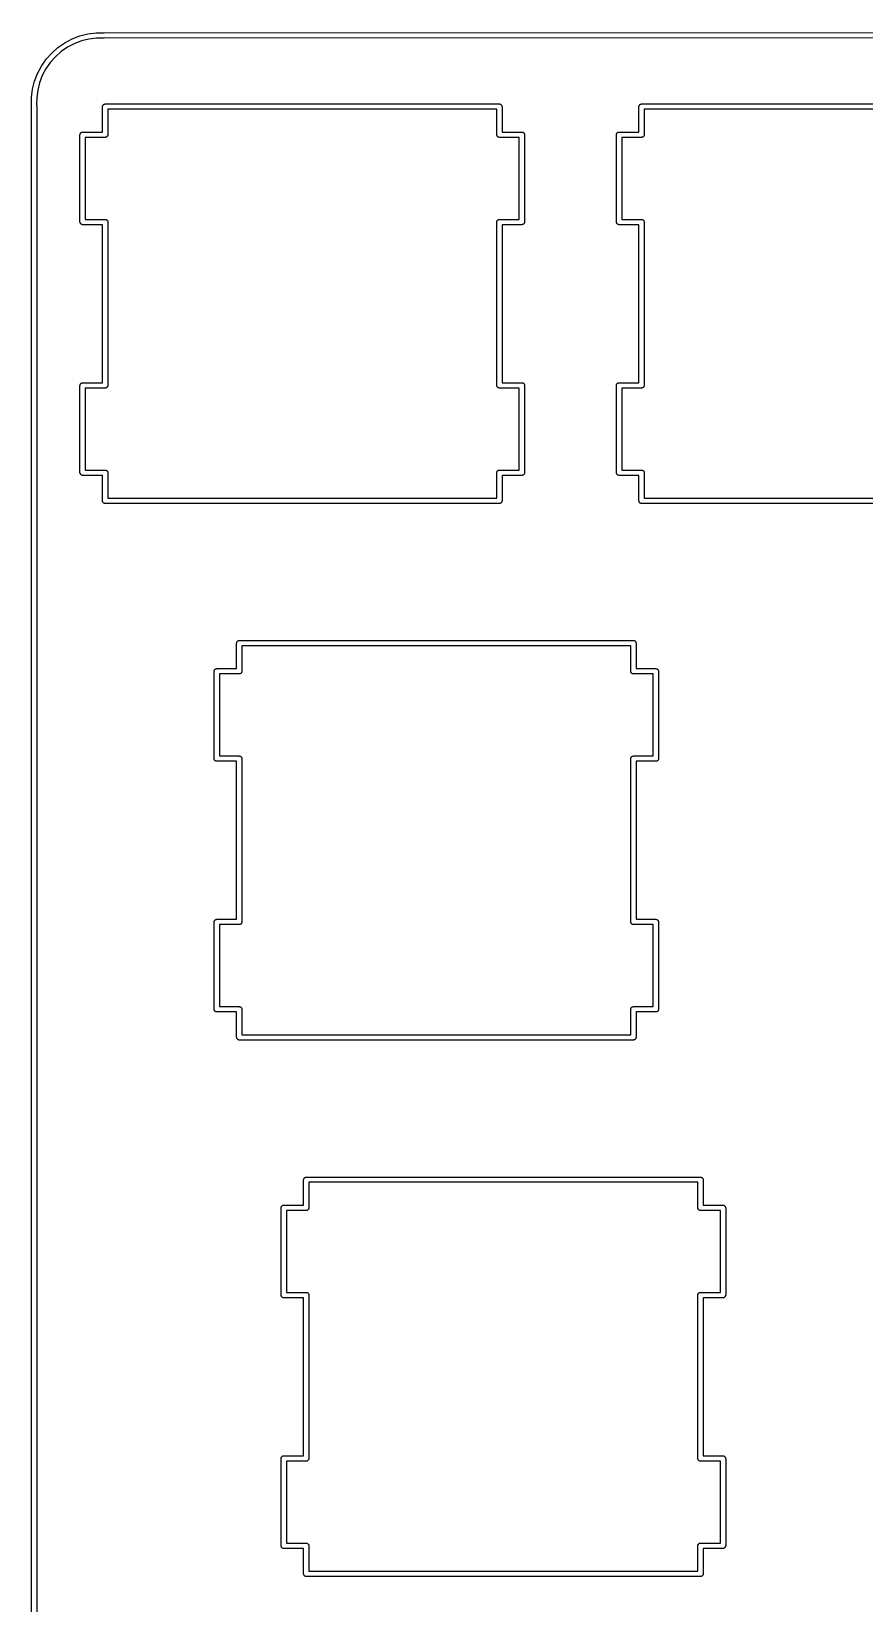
# Model space of a CAD drawing. Extents: x 0.2 to 12.2, y -4 to -0.2.
# Drawn here: x 0.193 to 1.358, y -2.389 to -0.191 of the extents above; entities that cross this region are included whole.
import ezdxf

# ---------------------------------------------------------------- set-up
doc = ezdxf.new("R2010")
doc.units = 0
doc.header["$MEASUREMENT"] = 0
doc.layers.add('BLACK', color=7, linetype='CONTINUOUS')

msp = doc.modelspace()

# ---------------------------------------------------------------- linework, layer by layer
at = {"layer": 'BLACK', "linetype": 'CONTINUOUS'}
for p, q in [((0.249997, -0.201783), (0.260827, -0.197615)), ((0.260827, -0.197615), (0.272076, -0.194767)), ((0.272076, -0.194767), (0.283585, -0.19328)), ((0.283585, -0.19328), (0.29498, -0.193176)), ((0.29498, -0.193176), (0.294999, -0.19317)), ((0.294999, -0.19317), (11.35, -0.19128)), ((0.221525, -0.221525), (0.230205, -0.213824)), ((0.234705, -0.21955), (0.226675, -0.226675)), ((0.230205, -0.213824), (0.239741, -0.207212)), ((0.243526, -0.213434), (0.234705, -0.21955)), ((0.239741, -0.207212), (0.249997, -0.201783)), ((0.253014, -0.208412), (0.243526, -0.213434)), ((0.263033, -0.204556), (0.253014, -0.208412)), ((0.273439, -0.201921), (0.263033, -0.204556)), ((0.284085, -0.200545), (0.273439, -0.201921)), ((0.294408, -0.200451), (0.284085, -0.200545)), ((0.294812, -0.200605), (0.294408, -0.200451)), ((0.294908, -0.20058), (0.294812, -0.200605)), ((0.295001, -0.20061), (0.294908, -0.20058)), ((11.35, -0.19872), (0.295001, -0.20061)), ((0.201783, -0.249997), (0.207212, -0.239741)), ((0.207212, -0.239741), (0.213824, -0.230205)), ((0.21955, -0.234705), (0.213434, -0.243526)), ((0.213824, -0.230205), (0.221525, -0.221525)), ((0.226675, -0.226675), (0.21955, -0.234705)), ((0.194767, -0.272076), (0.197615, -0.260827)), ((0.197615, -0.260827), (0.201783, -0.249997)), ((0.204556, -0.263033), (0.201921, -0.273439)), ((0.208412, -0.253014), (0.204556, -0.263033)), ((0.213434, -0.243526), (0.208412, -0.253014)), ((0.193176, -0.294981), (0.19328, -0.283585)), ((0.19328, -0.283585), (0.194767, -0.272076)), ((0.200545, -0.284085), (0.200451, -0.294408)), ((0.201921, -0.273439), (0.200545, -0.284085)), ((0.19317, -0.295), (0.193176, -0.294981)), ((0.19317, -3.86), (0.19317, -0.295)), ((0.200451, -0.294408), (0.200605, -0.294812)), ((0.200605, -0.294812), (0.20058, -0.294907)), ((0.20058, -0.294907), (0.20061, -0.295)), ((0.20061, -0.295), (0.20061, -3.86)), ((0.292579, -0.296299), (0.292761, -0.295739)), ((0.292579, -0.331949), (0.292579, -0.296299)), ((0.292761, -0.29515), (0.293108, -0.294673)), ((0.292761, -0.295739), (0.292761, -0.29515)), ((0.293108, -0.294673), (0.29329, -0.294113)), ((0.29329, -0.294113), (0.293766, -0.293766)), ((0.293766, -0.293766), (0.294113, -0.29329)), ((0.294113, -0.29329), (0.294673, -0.293108)), ((0.294673, -0.293108), (0.29515, -0.292761)), ((0.29515, -0.292761), (0.295739, -0.292761)), ((0.295739, -0.292761), (0.296299, -0.292579)), ((0.296299, -0.292579), (0.84748, -0.292579)), ((0.84376, -0.300019), (0.300019, -0.300019)), ((0.300019, -0.300019), (0.300019, -0.335669)), ((0.84376, -0.335669), (0.84376, -0.300019)), ((0.84748, -0.292579), (0.848041, -0.292761)), ((0.848041, -0.292761), (0.84863, -0.292761)), ((0.84863, -0.292761), (0.849106, -0.293108)), ((0.849106, -0.293108), (0.849667, -0.29329)), ((0.849667, -0.29329), (0.850013, -0.293766)), ((0.850013, -0.293766), (0.85049, -0.294113)), ((0.85049, -0.294113), (0.850672, -0.294673)), ((0.850672, -0.294673), (0.851018, -0.29515)), ((0.851018, -0.29515), (0.851018, -0.295739)), ((0.851018, -0.295739), (0.8512, -0.296299)), ((0.8512, -0.296299), (0.8512, -0.331949)), ((1.04258, -0.296299), (1.04276, -0.295739)), ((1.04258, -0.331949), (1.04258, -0.296299)), ((1.04276, -0.29515), (1.04311, -0.294673)), ((1.04276, -0.295739), (1.04276, -0.29515)), ((1.04311, -0.294673), (1.04329, -0.294113)), ((1.04329, -0.294113), (1.04377, -0.293766)), ((1.04377, -0.293766), (1.04411, -0.29329)), ((1.04411, -0.29329), (1.04467, -0.293108)), ((1.04467, -0.293108), (1.04515, -0.292761)), ((1.04515, -0.292761), (1.04574, -0.292761)), ((1.04574, -0.292761), (1.0463, -0.292579)), ((1.0463, -0.292579), (1.59748, -0.292579)), ((1.59376, -0.300019), (1.05002, -0.300019)), ((1.05002, -0.300019), (1.05002, -0.335669)), ((0.261083, -0.335669), (0.261265, -0.335109)), ((0.261083, -0.457717), (0.261083, -0.335669)), ((0.261265, -0.33452), (0.261612, -0.334043)), ((0.261265, -0.335109), (0.261265, -0.33452)), ((0.261612, -0.334043), (0.261794, -0.333483)), ((0.261794, -0.333483), (0.26227, -0.333136)), ((0.26227, -0.333136), (0.262617, -0.33266)), ((0.262617, -0.33266), (0.263177, -0.332478)), ((0.263177, -0.332478), (0.263654, -0.332131)), ((0.263654, -0.332131), (0.264243, -0.332131)), ((0.264243, -0.332131), (0.264803, -0.331949)), ((0.264803, -0.331949), (0.292579, -0.331949)), ((0.296299, -0.339389), (0.268523, -0.339389)), ((0.268523, -0.339389), (0.268523, -0.453997)), ((0.29686, -0.339207), (0.296299, -0.339389)), ((0.297449, -0.339207), (0.29686, -0.339207)), ((0.297925, -0.338861), (0.297449, -0.339207)), ((0.298486, -0.338679), (0.297925, -0.338861)), ((0.298832, -0.338202), (0.298486, -0.338679)), ((0.299309, -0.337856), (0.298832, -0.338202)), ((0.299491, -0.337295), (0.299309, -0.337856)), ((0.299837, -0.336819), (0.299491, -0.337295)), ((0.300019, -0.335669), (0.299837, -0.33623)), ((0.299837, -0.33623), (0.299837, -0.336819)), ((0.843942, -0.33623), (0.84376, -0.335669)), ((0.843942, -0.336819), (0.843942, -0.33623)), ((0.844289, -0.337295), (0.843942, -0.336819)), ((0.844471, -0.337856), (0.844289, -0.337295)), ((0.844947, -0.338202), (0.844471, -0.337856)), ((0.845294, -0.338679), (0.844947, -0.338202)), ((0.845854, -0.338861), (0.845294, -0.338679)), ((0.846331, -0.339207), (0.845854, -0.338861)), ((0.84692, -0.339207), (0.846331, -0.339207)), ((0.84748, -0.339389), (0.84692, -0.339207)), ((0.875256, -0.339389), (0.84748, -0.339389)), ((0.8512, -0.331949), (0.878976, -0.331949)), ((0.875256, -0.453997), (0.875256, -0.339389)), ((0.878976, -0.331949), (0.879537, -0.332131)), ((0.879537, -0.332131), (0.880126, -0.332131)), ((0.880126, -0.332131), (0.880603, -0.332478)), ((0.880603, -0.332478), (0.881163, -0.33266)), ((0.881163, -0.33266), (0.881509, -0.333136)), ((0.881509, -0.333136), (0.881986, -0.333483)), ((0.881986, -0.333483), (0.882168, -0.334043)), ((0.882168, -0.334043), (0.882514, -0.33452)), ((0.882514, -0.33452), (0.882514, -0.335109)), ((0.882514, -0.335109), (0.882696, -0.335669)), ((0.882696, -0.335669), (0.882696, -0.457717)), ((1.01108, -0.335669), (1.01127, -0.335109)), ((1.01108, -0.457717), (1.01108, -0.335669)), ((1.01127, -0.33452), (1.01161, -0.334043)), ((1.01127, -0.335109), (1.01127, -0.33452)), ((1.01161, -0.334043), (1.01179, -0.333483)), ((1.01179, -0.333483), (1.01227, -0.333136)), ((1.01227, -0.333136), (1.01262, -0.33266)), ((1.01262, -0.33266), (1.01318, -0.332478)), ((1.01318, -0.332478), (1.01365, -0.332131)), ((1.01365, -0.332131), (1.01424, -0.332131)), ((1.01424, -0.332131), (1.0148, -0.331949)), ((1.0148, -0.331949), (1.04258, -0.331949)), ((1.0463, -0.339389), (1.01852, -0.339389)), ((1.01852, -0.339389), (1.01852, -0.453997)), ((1.04686, -0.339207), (1.0463, -0.339389)), ((1.04745, -0.339207), (1.04686, -0.339207)), ((1.04793, -0.338861), (1.04745, -0.339207)), ((1.04849, -0.338679), (1.04793, -0.338861)), ((1.04883, -0.338202), (1.04849, -0.338679)), ((1.04931, -0.337856), (1.04883, -0.338202)), ((1.04949, -0.337295), (1.04931, -0.337856)), ((1.04984, -0.336819), (1.04949, -0.337295)), ((1.05002, -0.335669), (1.04984, -0.33623)), ((1.04984, -0.33623), (1.04984, -0.336819)), ((0.261265, -0.458277), (0.261083, -0.457717)), ((0.261265, -0.458866), (0.261265, -0.458277)), ((0.261612, -0.459343), (0.261265, -0.458866)), ((0.261794, -0.459903), (0.261612, -0.459343)), ((0.26227, -0.460249), (0.261794, -0.459903)), ((0.262617, -0.460726), (0.26227, -0.460249)), ((0.263177, -0.460908), (0.262617, -0.460726)), ((0.263654, -0.461254), (0.263177, -0.460908)), ((0.264243, -0.461254), (0.263654, -0.461254)), ((0.264803, -0.461437), (0.264243, -0.461254)), ((0.292579, -0.461437), (0.264803, -0.461437)), ((0.268523, -0.453997), (0.296299, -0.453997)), ((0.292579, -0.682343), (0.292579, -0.461437)), ((0.296299, -0.453997), (0.29686, -0.454179)), ((0.29686, -0.454179), (0.297449, -0.454179)), ((0.297449, -0.454179), (0.297925, -0.454525)), ((0.297925, -0.454525), (0.298486, -0.454707)), ((0.298486, -0.454707), (0.298832, -0.455184)), ((0.298832, -0.455184), (0.299309, -0.45553)), ((0.299309, -0.45553), (0.299491, -0.45609)), ((0.299491, -0.45609), (0.299837, -0.456567)), ((0.299837, -0.456567), (0.299837, -0.457156)), ((0.299837, -0.457156), (0.300019, -0.457717)), ((0.300019, -0.457717), (0.300019, -0.686063)), ((0.84376, -0.457717), (0.843942, -0.457156)), ((0.84376, -0.686063), (0.84376, -0.457717)), ((0.843942, -0.456567), (0.844289, -0.45609)), ((0.843942, -0.457156), (0.843942, -0.456567)), ((0.844289, -0.45609), (0.844471, -0.45553)), ((0.844471, -0.45553), (0.844947, -0.455184)), ((0.844947, -0.455184), (0.845294, -0.454707)), ((0.845294, -0.454707), (0.845854, -0.454525)), ((0.845854, -0.454525), (0.846331, -0.454179)), ((0.846331, -0.454179), (0.84692, -0.454179)), ((0.84692, -0.454179), (0.84748, -0.453997)), ((0.84748, -0.453997), (0.875256, -0.453997)), ((0.878976, -0.461437), (0.8512, -0.461437)), ((0.8512, -0.461437), (0.8512, -0.682343)), ((0.879537, -0.461254), (0.878976, -0.461437)), ((0.880126, -0.461254), (0.879537, -0.461254)), ((0.880603, -0.460908), (0.880126, -0.461254)), ((0.881163, -0.460726), (0.880603, -0.460908)), ((0.881509, -0.460249), (0.881163, -0.460726)), ((0.881986, -0.459903), (0.881509, -0.460249)), ((0.882168, -0.459343), (0.881986, -0.459903)), ((0.882514, -0.458866), (0.882168, -0.459343)), ((0.882696, -0.457717), (0.882514, -0.458277)), ((0.882514, -0.458277), (0.882514, -0.458866)), ((1.01127, -0.458277), (1.01108, -0.457717)), ((1.01127, -0.458866), (1.01127, -0.458277)), ((1.01161, -0.459343), (1.01127, -0.458866)), ((1.01179, -0.459903), (1.01161, -0.459343)), ((1.01227, -0.460249), (1.01179, -0.459903)), ((1.01262, -0.460726), (1.01227, -0.460249)), ((1.01318, -0.460908), (1.01262, -0.460726)), ((1.01365, -0.461254), (1.01318, -0.460908)), ((1.01424, -0.461254), (1.01365, -0.461254)), ((1.0148, -0.461437), (1.01424, -0.461254)), ((1.04258, -0.461437), (1.0148, -0.461437)), ((1.01852, -0.453997), (1.0463, -0.453997)), ((1.04258, -0.682343), (1.04258, -0.461437)), ((1.0463, -0.453997), (1.04686, -0.454179)), ((1.04686, -0.454179), (1.04745, -0.454179)), ((1.04745, -0.454179), (1.04793, -0.454525)), ((1.04793, -0.454525), (1.04849, -0.454707)), ((1.04849, -0.454707), (1.04883, -0.455184)), ((1.04883, -0.455184), (1.04931, -0.45553)), ((1.04931, -0.45553), (1.04949, -0.45609)), ((1.04949, -0.45609), (1.04984, -0.456567)), ((1.04984, -0.456567), (1.04984, -0.457156)), ((1.04984, -0.457156), (1.05002, -0.457717)), ((1.05002, -0.457717), (1.05002, -0.686063)), ((0.261083, -0.686063), (0.261265, -0.685503)), ((0.261083, -0.80811), (0.261083, -0.686063)), ((0.261265, -0.684914), (0.261612, -0.684437)), ((0.261265, -0.685503), (0.261265, -0.684914)), ((0.261612, -0.684437), (0.261794, -0.683876)), ((0.261794, -0.683876), (0.26227, -0.68353)), ((0.26227, -0.68353), (0.262617, -0.683054)), ((0.262617, -0.683054), (0.263177, -0.682871)), ((0.263177, -0.682871), (0.263654, -0.682525)), ((0.263654, -0.682525), (0.264243, -0.682525)), ((0.264243, -0.682525), (0.264803, -0.682343)), ((0.264803, -0.682343), (0.292579, -0.682343)), ((0.296299, -0.689783), (0.268523, -0.689783)), ((0.268523, -0.689783), (0.268523, -0.80439)), ((0.29686, -0.689601), (0.296299, -0.689783)), ((0.297449, -0.689601), (0.29686, -0.689601)), ((0.297925, -0.689255), (0.297449, -0.689601)), ((0.298486, -0.689073), (0.297925, -0.689255)), ((0.298832, -0.688596), (0.298486, -0.689073)), ((0.299309, -0.68825), (0.298832, -0.688596)), ((0.299491, -0.687689), (0.299309, -0.68825)), ((0.299837, -0.687213), (0.299491, -0.687689)), ((0.300019, -0.686063), (0.299837, -0.686623)), ((0.299837, -0.686623), (0.299837, -0.687213)), ((0.843942, -0.686623), (0.84376, -0.686063)), ((0.843942, -0.687213), (0.843942, -0.686623)), ((0.844289, -0.687689), (0.843942, -0.687213)), ((0.844471, -0.68825), (0.844289, -0.687689)), ((0.844947, -0.688596), (0.844471, -0.68825)), ((0.845294, -0.689073), (0.844947, -0.688596)), ((0.845854, -0.689255), (0.845294, -0.689073)), ((0.846331, -0.689601), (0.845854, -0.689255)), ((0.84692, -0.689601), (0.846331, -0.689601)), ((0.84748, -0.689783), (0.84692, -0.689601)), ((0.875256, -0.689783), (0.84748, -0.689783)), ((0.8512, -0.682343), (0.878976, -0.682343)), ((0.875256, -0.80439), (0.875256, -0.689783)), ((0.878976, -0.682343), (0.879537, -0.682525)), ((0.879537, -0.682525), (0.880126, -0.682525)), ((0.880126, -0.682525), (0.880603, -0.682871)), ((0.880603, -0.682871), (0.881163, -0.683054)), ((0.881163, -0.683054), (0.881509, -0.68353)), ((0.881509, -0.68353), (0.881986, -0.683876)), ((0.881986, -0.683876), (0.882168, -0.684437)), ((0.882168, -0.684437), (0.882514, -0.684914)), ((0.882514, -0.684914), (0.882514, -0.685503)), ((0.882514, -0.685503), (0.882696, -0.686063)), ((0.882696, -0.686063), (0.882696, -0.80811)), ((1.01108, -0.686063), (1.01127, -0.685503)), ((1.01108, -0.80811), (1.01108, -0.686063)), ((1.01127, -0.684914), (1.01161, -0.684437)), ((1.01127, -0.685503), (1.01127, -0.684914)), ((1.01161, -0.684437), (1.01179, -0.683876)), ((1.01179, -0.683876), (1.01227, -0.68353)), ((1.01227, -0.68353), (1.01262, -0.683054)), ((1.01262, -0.683054), (1.01318, -0.682871)), ((1.01318, -0.682871), (1.01365, -0.682525)), ((1.01365, -0.682525), (1.01424, -0.682525)), ((1.01424, -0.682525), (1.0148, -0.682343)), ((1.0148, -0.682343), (1.04258, -0.682343)), ((1.0463, -0.689783), (1.01852, -0.689783)), ((1.01852, -0.689783), (1.01852, -0.80439)), ((1.04686, -0.689601), (1.0463, -0.689783)), ((1.04745, -0.689601), (1.04686, -0.689601)), ((1.04793, -0.689255), (1.04745, -0.689601)), ((1.04849, -0.689073), (1.04793, -0.689255)), ((1.04883, -0.688596), (1.04849, -0.689073)), ((1.04931, -0.68825), (1.04883, -0.688596)), ((1.04949, -0.687689), (1.04931, -0.68825)), ((1.04984, -0.687213), (1.04949, -0.687689)), ((1.05002, -0.686063), (1.04984, -0.686623)), ((1.04984, -0.686623), (1.04984, -0.687213)), ((0.261265, -0.808671), (0.261083, -0.80811)), ((0.261265, -0.80926), (0.261265, -0.808671)), ((0.261612, -0.809736), (0.261265, -0.80926)), ((0.261794, -0.810297), (0.261612, -0.809736)), ((0.26227, -0.810643), (0.261794, -0.810297)), ((0.262617, -0.81112), (0.26227, -0.810643)), ((0.263177, -0.811302), (0.262617, -0.81112)), ((0.263654, -0.811648), (0.263177, -0.811302)), ((0.264243, -0.811648), (0.263654, -0.811648)), ((0.264803, -0.81183), (0.264243, -0.811648)), ((0.292579, -0.81183), (0.264803, -0.81183)), ((0.268523, -0.80439), (0.296299, -0.80439)), ((0.292579, -0.84748), (0.292579, -0.81183)), ((0.296299, -0.80439), (0.29686, -0.804572)), ((0.29686, -0.804572), (0.297449, -0.804572)), ((0.297449, -0.804572), (0.297925, -0.804919)), ((0.297925, -0.804919), (0.298486, -0.805101)), ((0.298486, -0.805101), (0.298832, -0.805577)), ((0.298832, -0.805577), (0.299309, -0.805924)), ((0.299309, -0.805924), (0.299491, -0.806484)), ((0.299491, -0.806484), (0.299837, -0.806961)), ((0.299837, -0.806961), (0.299837, -0.80755)), ((0.299837, -0.80755), (0.300019, -0.80811)), ((0.300019, -0.80811), (0.300019, -0.84376)), ((0.84376, -0.80811), (0.843942, -0.80755)), ((0.84376, -0.84376), (0.84376, -0.80811)), ((0.843942, -0.806961), (0.844289, -0.806484)), ((0.843942, -0.80755), (0.843942, -0.806961)), ((0.844289, -0.806484), (0.844471, -0.805924)), ((0.844471, -0.805924), (0.844947, -0.805577)), ((0.844947, -0.805577), (0.845294, -0.805101)), ((0.845294, -0.805101), (0.845854, -0.804919)), ((0.845854, -0.804919), (0.846331, -0.804572)), ((0.846331, -0.804572), (0.84692, -0.804572)), ((0.84692, -0.804572), (0.84748, -0.80439)), ((0.84748, -0.80439), (0.875256, -0.80439)), ((0.878976, -0.81183), (0.8512, -0.81183)), ((0.8512, -0.81183), (0.8512, -0.84748)), ((0.879537, -0.811648), (0.878976, -0.81183)), ((0.880126, -0.811648), (0.879537, -0.811648)), ((0.880603, -0.811302), (0.880126, -0.811648)), ((0.881163, -0.81112), (0.880603, -0.811302)), ((0.881509, -0.810643), (0.881163, -0.81112)), ((0.881986, -0.810297), (0.881509, -0.810643)), ((0.882168, -0.809736), (0.881986, -0.810297)), ((0.882514, -0.80926), (0.882168, -0.809736)), ((0.882696, -0.80811), (0.882514, -0.808671)), ((0.882514, -0.808671), (0.882514, -0.80926)), ((1.01127, -0.808671), (1.01108, -0.80811)), ((1.01127, -0.80926), (1.01127, -0.808671)), ((1.01161, -0.809736), (1.01127, -0.80926)), ((1.01179, -0.810297), (1.01161, -0.809736)), ((1.01227, -0.810643), (1.01179, -0.810297)), ((1.01262, -0.81112), (1.01227, -0.810643)), ((1.01318, -0.811302), (1.01262, -0.81112)), ((1.01365, -0.811648), (1.01318, -0.811302)), ((1.01424, -0.811648), (1.01365, -0.811648)), ((1.0148, -0.81183), (1.01424, -0.811648)), ((1.04258, -0.81183), (1.0148, -0.81183)), ((1.01852, -0.80439), (1.0463, -0.80439)), ((1.04258, -0.84748), (1.04258, -0.81183)), ((1.0463, -0.80439), (1.04686, -0.804572)), ((1.04686, -0.804572), (1.04745, -0.804572)), ((1.04745, -0.804572), (1.04793, -0.804919)), ((1.04793, -0.804919), (1.04849, -0.805101)), ((1.04849, -0.805101), (1.04883, -0.805577)), ((1.04883, -0.805577), (1.04931, -0.805924)), ((1.04931, -0.805924), (1.04949, -0.806484)), ((1.04949, -0.806484), (1.04984, -0.806961)), ((1.04984, -0.806961), (1.04984, -0.80755)), ((1.04984, -0.80755), (1.05002, -0.80811)), ((1.05002, -0.80811), (1.05002, -0.84376)), ((0.292761, -0.848041), (0.292579, -0.84748)), ((0.292761, -0.84863), (0.292761, -0.848041)), ((0.293108, -0.849106), (0.292761, -0.84863)), ((0.29329, -0.849667), (0.293108, -0.849106)), ((0.293766, -0.850013), (0.29329, -0.849667)), ((0.294113, -0.85049), (0.293766, -0.850013)), ((0.294673, -0.850672), (0.294113, -0.85049)), ((0.29515, -0.851018), (0.294673, -0.850672)), ((0.295739, -0.851018), (0.29515, -0.851018)), ((0.296299, -0.8512), (0.295739, -0.851018)), ((0.84748, -0.8512), (0.296299, -0.8512)), ((0.300019, -0.84376), (0.84376, -0.84376)), ((0.848041, -0.851018), (0.84748, -0.8512)), ((0.84863, -0.851018), (0.848041, -0.851018)), ((0.849106, -0.850672), (0.84863, -0.851018)), ((0.849667, -0.85049), (0.849106, -0.850672)), ((0.850013, -0.850013), (0.849667, -0.85049)), ((0.85049, -0.849667), (0.850013, -0.850013)), ((0.850672, -0.849106), (0.85049, -0.849667)), ((0.851018, -0.84863), (0.850672, -0.849106)), ((0.8512, -0.84748), (0.851018, -0.848041)), ((0.851018, -0.848041), (0.851018, -0.84863)), ((1.04276, -0.848041), (1.04258, -0.84748)), ((1.04276, -0.84863), (1.04276, -0.848041)), ((1.04311, -0.849106), (1.04276, -0.84863)), ((1.04329, -0.849667), (1.04311, -0.849106)), ((1.04377, -0.850013), (1.04329, -0.849667)), ((1.04411, -0.85049), (1.04377, -0.850013)), ((1.04467, -0.850672), (1.04411, -0.85049)), ((1.04515, -0.851018), (1.04467, -0.850672)), ((1.04574, -0.851018), (1.04515, -0.851018)), ((1.0463, -0.8512), (1.04574, -0.851018)), ((1.59748, -0.8512), (1.0463, -0.8512)), ((1.05002, -0.84376), (1.59376, -0.84376)), ((0.48006, -1.0463), (0.480242, -1.04574)), ((0.48006, -1.08195), (0.48006, -1.0463)), ((0.480242, -1.04515), (0.480588, -1.04467)), ((0.480242, -1.04574), (0.480242, -1.04515)), ((0.480588, -1.04467), (0.48077, -1.04411)), ((0.48077, -1.04411), (0.481247, -1.04377)), ((0.481247, -1.04377), (0.481593, -1.04329)), ((0.481593, -1.04329), (0.482153, -1.04311)), ((0.482153, -1.04311), (0.48263, -1.04276)), ((0.48263, -1.04276), (0.483219, -1.04276)), ((0.483219, -1.04276), (0.48378, -1.04258)), ((0.48378, -1.04258), (1.03496, -1.04258)), ((1.03124, -1.05002), (0.4875, -1.05002)), ((0.4875, -1.05002), (0.4875, -1.08567)), ((1.03124, -1.08567), (1.03124, -1.05002)), ((1.03496, -1.04258), (1.03552, -1.04276)), ((1.03552, -1.04276), (1.03611, -1.04276)), ((1.03611, -1.04276), (1.03659, -1.04311)), ((1.03659, -1.04311), (1.03715, -1.04329)), ((1.03715, -1.04329), (1.03749, -1.04377)), ((1.03749, -1.04377), (1.03797, -1.04411)), ((1.03797, -1.04411), (1.03815, -1.04467)), ((1.03815, -1.04467), (1.0385, -1.04515)), ((1.0385, -1.04515), (1.0385, -1.04574)), ((1.0385, -1.04574), (1.03868, -1.0463)), ((1.03868, -1.0463), (1.03868, -1.08195)), ((0.448563, -1.08567), (0.448746, -1.08511)), ((0.448563, -1.20772), (0.448563, -1.08567)), ((0.448746, -1.08452), (0.449092, -1.08404)), ((0.448746, -1.08511), (0.448746, -1.08452)), ((0.449092, -1.08404), (0.449274, -1.08348)), ((0.449274, -1.08348), (0.449751, -1.08314)), ((0.449751, -1.08314), (0.450097, -1.08266)), ((0.450097, -1.08266), (0.450657, -1.08248)), ((0.450657, -1.08248), (0.451134, -1.08213)), ((0.451134, -1.08213), (0.451723, -1.08213)), ((0.451723, -1.08213), (0.452283, -1.08195)), ((0.452283, -1.08195), (0.48006, -1.08195)), ((0.48378, -1.08939), (0.456003, -1.08939)), ((0.456003, -1.08939), (0.456003, -1.204)), ((0.48434, -1.08921), (0.48378, -1.08939)), ((0.484929, -1.08921), (0.48434, -1.08921)), ((0.485406, -1.08886), (0.484929, -1.08921)), ((0.485966, -1.08868), (0.485406, -1.08886)), ((0.486312, -1.0882), (0.485966, -1.08868)), ((0.486789, -1.08786), (0.486312, -1.0882)), ((0.486971, -1.0873), (0.486789, -1.08786)), ((0.487317, -1.08682), (0.486971, -1.0873)), ((0.4875, -1.08567), (0.487317, -1.08623)), ((0.487317, -1.08623), (0.487317, -1.08682)), ((1.03142, -1.08623), (1.03124, -1.08567)), ((1.03142, -1.08682), (1.03142, -1.08623)), ((1.03177, -1.0873), (1.03142, -1.08682)), ((1.03195, -1.08786), (1.03177, -1.0873)), ((1.03243, -1.0882), (1.03195, -1.08786)), ((1.03277, -1.08868), (1.03243, -1.0882)), ((1.03333, -1.08886), (1.03277, -1.08868)), ((1.03381, -1.08921), (1.03333, -1.08886)), ((1.0344, -1.08921), (1.03381, -1.08921)), ((1.03496, -1.08939), (1.0344, -1.08921)), ((1.06274, -1.08939), (1.03496, -1.08939)), ((1.03868, -1.08195), (1.06646, -1.08195)), ((1.06274, -1.204), (1.06274, -1.08939)), ((1.06646, -1.08195), (1.06702, -1.08213)), ((1.06702, -1.08213), (1.06761, -1.08213)), ((1.06761, -1.08213), (1.06808, -1.08248)), ((1.06808, -1.08248), (1.06864, -1.08266)), ((1.06864, -1.08266), (1.06899, -1.08314)), ((1.06899, -1.08314), (1.06947, -1.08348)), ((1.06947, -1.08348), (1.06965, -1.08404)), ((1.06965, -1.08404), (1.06999, -1.08452)), ((1.06999, -1.08452), (1.06999, -1.08511)), ((1.06999, -1.08511), (1.07018, -1.08567)), ((1.07018, -1.08567), (1.07018, -1.20772)), ((0.448746, -1.20828), (0.448563, -1.20772)), ((0.448746, -1.20887), (0.448746, -1.20828)), ((0.456003, -1.204), (0.48378, -1.204)), ((0.48378, -1.204), (0.48434, -1.20418)), ((0.48434, -1.20418), (0.484929, -1.20418)), ((0.484929, -1.20418), (0.485406, -1.20452)), ((0.485406, -1.20452), (0.485966, -1.20471)), ((0.485966, -1.20471), (0.486312, -1.20518)), ((0.486312, -1.20518), (0.486789, -1.20553)), ((0.486789, -1.20553), (0.486971, -1.20609)), ((0.486971, -1.20609), (0.487317, -1.20657)), ((0.487317, -1.20657), (0.487317, -1.20716)), ((0.487317, -1.20716), (0.4875, -1.20772)), ((0.4875, -1.20772), (0.4875, -1.43606)), ((1.03124, -1.20772), (1.03142, -1.20716)), ((1.03124, -1.43606), (1.03124, -1.20772)), ((1.03142, -1.20657), (1.03177, -1.20609)), ((1.03142, -1.20716), (1.03142, -1.20657)), ((1.03177, -1.20609), (1.03195, -1.20553)), ((1.03195, -1.20553), (1.03243, -1.20518)), ((1.03243, -1.20518), (1.03277, -1.20471)), ((1.03277, -1.20471), (1.03333, -1.20452)), ((1.03333, -1.20452), (1.03381, -1.20418)), ((1.03381, -1.20418), (1.0344, -1.20418)), ((1.0344, -1.20418), (1.03496, -1.204)), ((1.03496, -1.204), (1.06274, -1.204)), ((1.07018, -1.20772), (1.06999, -1.20828)), ((1.06999, -1.20828), (1.06999, -1.20887)), ((0.449092, -1.20934), (0.448746, -1.20887)), ((0.449274, -1.2099), (0.449092, -1.20934)), ((0.449751, -1.21025), (0.449274, -1.2099)), ((0.450097, -1.21073), (0.449751, -1.21025)), ((0.450657, -1.21091), (0.450097, -1.21073)), ((0.451134, -1.21125), (0.450657, -1.21091)), ((0.451723, -1.21125), (0.451134, -1.21125)), ((0.452283, -1.21144), (0.451723, -1.21125)), ((0.48006, -1.21144), (0.452283, -1.21144)), ((0.48006, -1.43234), (0.48006, -1.21144)), ((1.06646, -1.21144), (1.03868, -1.21144)), ((1.03868, -1.21144), (1.03868, -1.43234)), ((1.06702, -1.21125), (1.06646, -1.21144)), ((1.06761, -1.21125), (1.06702, -1.21125)), ((1.06808, -1.21091), (1.06761, -1.21125)), ((1.06864, -1.21073), (1.06808, -1.21091)), ((1.06899, -1.21025), (1.06864, -1.21073)), ((1.06947, -1.2099), (1.06899, -1.21025)), ((1.06965, -1.20934), (1.06947, -1.2099)), ((1.06999, -1.20887), (1.06965, -1.20934)), ((0.448563, -1.43606), (0.448746, -1.4355)), ((0.448563, -1.55811), (0.448563, -1.43606)), ((0.448746, -1.43491), (0.449092, -1.43444)), ((0.448746, -1.4355), (0.448746, -1.43491)), ((0.449092, -1.43444), (0.449274, -1.43388)), ((0.449274, -1.43388), (0.449751, -1.43353)), ((0.449751, -1.43353), (0.450097, -1.43305)), ((0.450097, -1.43305), (0.450657, -1.43287)), ((0.450657, -1.43287), (0.451134, -1.43253)), ((0.451134, -1.43253), (0.451723, -1.43253)), ((0.451723, -1.43253), (0.452283, -1.43234)), ((0.452283, -1.43234), (0.48006, -1.43234)), ((0.48378, -1.43978), (0.456003, -1.43978)), ((0.456003, -1.43978), (0.456003, -1.55439)), ((0.48434, -1.4396), (0.48378, -1.43978)), ((0.484929, -1.4396), (0.48434, -1.4396)), ((0.485406, -1.43925), (0.484929, -1.4396)), ((0.485966, -1.43907), (0.485406, -1.43925)), ((0.486312, -1.4386), (0.485966, -1.43907)), ((0.486789, -1.43825), (0.486312, -1.4386)), ((0.486971, -1.43769), (0.486789, -1.43825)), ((0.487317, -1.43721), (0.486971, -1.43769)), ((0.4875, -1.43606), (0.487317, -1.43662)), ((0.487317, -1.43662), (0.487317, -1.43721)), ((1.03142, -1.43662), (1.03124, -1.43606)), ((1.03142, -1.43721), (1.03142, -1.43662)), ((1.03177, -1.43769), (1.03142, -1.43721)), ((1.03195, -1.43825), (1.03177, -1.43769)), ((1.03243, -1.4386), (1.03195, -1.43825)), ((1.03277, -1.43907), (1.03243, -1.4386)), ((1.03333, -1.43925), (1.03277, -1.43907)), ((1.03381, -1.4396), (1.03333, -1.43925)), ((1.0344, -1.4396), (1.03381, -1.4396)), ((1.03496, -1.43978), (1.0344, -1.4396)), ((1.06274, -1.43978), (1.03496, -1.43978)), ((1.03868, -1.43234), (1.06646, -1.43234)), ((1.06274, -1.55439), (1.06274, -1.43978)), ((1.06646, -1.43234), (1.06702, -1.43253)), ((1.06702, -1.43253), (1.06761, -1.43253)), ((1.06761, -1.43253), (1.06808, -1.43287)), ((1.06808, -1.43287), (1.06864, -1.43305)), ((1.06864, -1.43305), (1.06899, -1.43353)), ((1.06899, -1.43353), (1.06947, -1.43388)), ((1.06947, -1.43388), (1.06965, -1.43444)), ((1.06965, -1.43444), (1.06999, -1.43491)), ((1.06999, -1.43491), (1.06999, -1.4355)), ((1.06999, -1.4355), (1.07018, -1.43606)), ((1.07018, -1.43606), (1.07018, -1.55811)), ((0.448746, -1.55867), (0.448563, -1.55811)), ((0.448746, -1.55926), (0.448746, -1.55867)), ((0.449092, -1.55974), (0.448746, -1.55926)), ((0.449274, -1.5603), (0.449092, -1.55974)), ((0.456003, -1.55439), (0.48378, -1.55439)), ((0.48378, -1.55439), (0.48434, -1.55457)), ((0.48434, -1.55457), (0.484929, -1.55457)), ((0.484929, -1.55457), (0.485406, -1.55492)), ((0.485406, -1.55492), (0.485966, -1.5551)), ((0.485966, -1.5551), (0.486312, -1.55558)), ((0.486312, -1.55558), (0.486789, -1.55592)), ((0.486789, -1.55592), (0.486971, -1.55648)), ((0.486971, -1.55648), (0.487317, -1.55696)), ((0.487317, -1.55696), (0.487317, -1.55755)), ((0.487317, -1.55755), (0.4875, -1.55811)), ((0.4875, -1.55811), (0.4875, -1.59376)), ((1.03124, -1.55811), (1.03142, -1.55755)), ((1.03124, -1.59376), (1.03124, -1.55811)), ((1.03142, -1.55696), (1.03177, -1.55648)), ((1.03142, -1.55755), (1.03142, -1.55696)), ((1.03177, -1.55648), (1.03195, -1.55592)), ((1.03195, -1.55592), (1.03243, -1.55558)), ((1.03243, -1.55558), (1.03277, -1.5551)), ((1.03277, -1.5551), (1.03333, -1.55492)), ((1.03333, -1.55492), (1.03381, -1.55457)), ((1.03381, -1.55457), (1.0344, -1.55457)), ((1.0344, -1.55457), (1.03496, -1.55439)), ((1.03496, -1.55439), (1.06274, -1.55439)), ((1.06965, -1.55974), (1.06947, -1.5603)), ((1.06999, -1.55926), (1.06965, -1.55974)), ((1.07018, -1.55811), (1.06999, -1.55867)), ((1.06999, -1.55867), (1.06999, -1.55926)), ((0.449751, -1.56064), (0.449274, -1.5603)), ((0.450097, -1.56112), (0.449751, -1.56064)), ((0.450657, -1.5613), (0.450097, -1.56112)), ((0.451134, -1.56165), (0.450657, -1.5613)), ((0.451723, -1.56165), (0.451134, -1.56165)), ((0.452283, -1.56183), (0.451723, -1.56165)), ((0.48006, -1.56183), (0.452283, -1.56183)), ((0.48006, -1.59748), (0.48006, -1.56183)), ((1.06646, -1.56183), (1.03868, -1.56183)), ((1.03868, -1.56183), (1.03868, -1.59748)), ((1.06702, -1.56165), (1.06646, -1.56183)), ((1.06761, -1.56165), (1.06702, -1.56165)), ((1.06808, -1.5613), (1.06761, -1.56165)), ((1.06864, -1.56112), (1.06808, -1.5613)), ((1.06899, -1.56064), (1.06864, -1.56112)), ((1.06947, -1.5603), (1.06899, -1.56064)), ((0.480242, -1.59804), (0.48006, -1.59748)), ((0.480242, -1.59863), (0.480242, -1.59804)), ((0.480588, -1.59911), (0.480242, -1.59863)), ((0.48077, -1.59967), (0.480588, -1.59911)), ((0.481247, -1.60001), (0.48077, -1.59967)), ((0.481593, -1.60049), (0.481247, -1.60001)), ((0.482153, -1.60067), (0.481593, -1.60049)), ((0.48263, -1.60102), (0.482153, -1.60067)), ((0.483219, -1.60102), (0.48263, -1.60102)), ((0.48378, -1.6012), (0.483219, -1.60102)), ((1.03496, -1.6012), (0.48378, -1.6012)), ((0.4875, -1.59376), (1.03124, -1.59376)), ((1.03552, -1.60102), (1.03496, -1.6012)), ((1.03611, -1.60102), (1.03552, -1.60102)), ((1.03659, -1.60067), (1.03611, -1.60102)), ((1.03715, -1.60049), (1.03659, -1.60067)), ((1.03749, -1.60001), (1.03715, -1.60049)), ((1.03797, -1.59967), (1.03749, -1.60001)), ((1.03815, -1.59911), (1.03797, -1.59967)), ((1.0385, -1.59863), (1.03815, -1.59911)), ((1.03868, -1.59748), (1.0385, -1.59804)), ((1.0385, -1.59804), (1.0385, -1.59863)), ((0.5738, -1.7963), (0.573982, -1.79574)), ((0.5738, -1.83195), (0.5738, -1.7963)), ((0.573982, -1.79515), (0.574328, -1.79467)), ((0.573982, -1.79574), (0.573982, -1.79515)), ((0.574328, -1.79467), (0.57451, -1.79411)), ((0.57451, -1.79411), (0.574987, -1.79377)), ((0.574987, -1.79377), (0.575333, -1.79329)), ((0.575333, -1.79329), (0.575894, -1.79311)), ((0.575894, -1.79311), (0.57637, -1.79276)), ((0.57637, -1.79276), (0.576959, -1.79276)), ((0.576959, -1.79276), (0.57752, -1.79258)), ((0.57752, -1.79258), (1.1287, -1.79258)), ((1.12498, -1.80002), (0.58124, -1.80002)), ((0.58124, -1.80002), (0.58124, -1.83567)), ((1.12498, -1.83567), (1.12498, -1.80002)), ((1.1287, -1.79258), (1.12926, -1.79276)), ((1.12926, -1.79276), (1.12985, -1.79276)), ((1.12985, -1.79276), (1.13033, -1.79311)), ((1.13033, -1.79311), (1.13089, -1.79329)), ((1.13089, -1.79329), (1.13123, -1.79377)), ((1.13123, -1.79377), (1.13171, -1.79411)), ((1.13171, -1.79411), (1.13189, -1.79467)), ((1.13189, -1.79467), (1.13224, -1.79515)), ((1.13224, -1.79515), (1.13224, -1.79574)), ((1.13224, -1.79574), (1.13242, -1.7963)), ((1.13242, -1.7963), (1.13242, -1.83195)), ((0.542304, -1.83567), (0.542486, -1.83511)), ((0.542304, -1.95772), (0.542304, -1.83567)), ((0.542486, -1.83452), (0.542832, -1.83404)), ((0.542486, -1.83511), (0.542486, -1.83452)), ((0.542832, -1.83404), (0.543014, -1.83348)), ((0.543014, -1.83348), (0.543491, -1.83314)), ((0.543491, -1.83314), (0.543837, -1.83266)), ((0.543837, -1.83266), (0.544397, -1.83248)), ((0.544397, -1.83248), (0.544874, -1.83213)), ((0.544874, -1.83213), (0.545463, -1.83213)), ((0.545463, -1.83213), (0.546024, -1.83195)), ((0.546024, -1.83195), (0.5738, -1.83195)), ((0.57752, -1.83939), (0.549744, -1.83939)), ((0.549744, -1.83939), (0.549744, -1.954)), ((0.57808, -1.83921), (0.57752, -1.83939)), ((0.578669, -1.83921), (0.57808, -1.83921)), ((0.579146, -1.83886), (0.578669, -1.83921)), ((0.579706, -1.83868), (0.579146, -1.83886)), ((0.580053, -1.8382), (0.579706, -1.83868)), ((0.580529, -1.83786), (0.580053, -1.8382)), ((0.580711, -1.8373), (0.580529, -1.83786)), ((0.581058, -1.83682), (0.580711, -1.8373)), ((0.58124, -1.83567), (0.581058, -1.83623)), ((0.581058, -1.83623), (0.581058, -1.83682)), ((1.12516, -1.83623), (1.12498, -1.83567)), ((1.12516, -1.83682), (1.12516, -1.83623)), ((1.12551, -1.8373), (1.12516, -1.83682)), ((1.12569, -1.83786), (1.12551, -1.8373)), ((1.12617, -1.8382), (1.12569, -1.83786)), ((1.12651, -1.83868), (1.12617, -1.8382)), ((1.12707, -1.83886), (1.12651, -1.83868)), ((1.12755, -1.83921), (1.12707, -1.83886)), ((1.12814, -1.83921), (1.12755, -1.83921)), ((1.1287, -1.83939), (1.12814, -1.83921)), ((1.15648, -1.83939), (1.1287, -1.83939)), ((1.13242, -1.83195), (1.1602, -1.83195)), ((1.15648, -1.954), (1.15648, -1.83939)), ((1.1602, -1.83195), (1.16076, -1.83213)), ((1.16076, -1.83213), (1.16135, -1.83213)), ((1.16135, -1.83213), (1.16182, -1.83248)), ((1.16182, -1.83248), (1.16238, -1.83266)), ((1.16238, -1.83266), (1.16273, -1.83314)), ((1.16273, -1.83314), (1.16321, -1.83348)), ((1.16321, -1.83348), (1.16339, -1.83404)), ((1.16339, -1.83404), (1.16373, -1.83452)), ((1.16373, -1.83452), (1.16373, -1.83511)), ((1.16373, -1.83511), (1.16392, -1.83567)), ((1.16392, -1.83567), (1.16392, -1.95772)), ((0.549744, -1.954), (0.57752, -1.954)), ((0.57752, -1.954), (0.57808, -1.95418)), ((0.57808, -1.95418), (0.578669, -1.95418)), ((0.578669, -1.95418), (0.579146, -1.95452)), ((0.579146, -1.95452), (0.579706, -1.95471)), ((0.579706, -1.95471), (0.580053, -1.95518)), ((0.580053, -1.95518), (0.580529, -1.95553)), ((0.580529, -1.95553), (0.580711, -1.95609)), ((1.12551, -1.95609), (1.12569, -1.95553)), ((1.12569, -1.95553), (1.12617, -1.95518)), ((1.12617, -1.95518), (1.12651, -1.95471)), ((1.12651, -1.95471), (1.12707, -1.95452)), ((1.12707, -1.95452), (1.12755, -1.95418)), ((1.12755, -1.95418), (1.12814, -1.95418)), ((1.12814, -1.95418), (1.1287, -1.954)), ((1.1287, -1.954), (1.15648, -1.954)), ((0.542486, -1.95828), (0.542304, -1.95772)), ((0.542486, -1.95887), (0.542486, -1.95828)), ((0.542832, -1.95934), (0.542486, -1.95887)), ((0.543014, -1.9599), (0.542832, -1.95934)), ((0.543491, -1.96025), (0.543014, -1.9599)), ((0.543837, -1.96073), (0.543491, -1.96025)), ((0.544397, -1.96091), (0.543837, -1.96073)), ((0.544874, -1.96125), (0.544397, -1.96091)), ((0.545463, -1.96125), (0.544874, -1.96125)), ((0.546024, -1.96144), (0.545463, -1.96125)), ((0.5738, -1.96144), (0.546024, -1.96144)), ((0.5738, -2.18234), (0.5738, -1.96144)), ((0.580711, -1.95609), (0.581058, -1.95657)), ((0.581058, -1.95657), (0.581058, -1.95716)), ((0.581058, -1.95716), (0.58124, -1.95772)), ((0.58124, -1.95772), (0.58124, -2.18606)), ((1.12498, -1.95772), (1.12516, -1.95716)), ((1.12498, -2.18606), (1.12498, -1.95772)), ((1.12516, -1.95657), (1.12551, -1.95609)), ((1.12516, -1.95716), (1.12516, -1.95657)), ((1.1602, -1.96144), (1.13242, -1.96144)), ((1.13242, -1.96144), (1.13242, -2.18234)), ((1.16076, -1.96125), (1.1602, -1.96144)), ((1.16135, -1.96125), (1.16076, -1.96125)), ((1.16182, -1.96091), (1.16135, -1.96125)), ((1.16238, -1.96073), (1.16182, -1.96091)), ((1.16273, -1.96025), (1.16238, -1.96073)), ((1.16321, -1.9599), (1.16273, -1.96025)), ((1.16339, -1.95934), (1.16321, -1.9599)), ((1.16373, -1.95887), (1.16339, -1.95934)), ((1.16392, -1.95772), (1.16373, -1.95828)), ((1.16373, -1.95828), (1.16373, -1.95887)), ((0.542304, -2.18606), (0.542486, -2.1855)), ((0.542304, -2.30811), (0.542304, -2.18606)), ((0.542486, -2.18491), (0.542832, -2.18444)), ((0.542486, -2.1855), (0.542486, -2.18491)), ((0.542832, -2.18444), (0.543014, -2.18388)), ((0.543014, -2.18388), (0.543491, -2.18353)), ((0.543491, -2.18353), (0.543837, -2.18305)), ((0.543837, -2.18305), (0.544397, -2.18287)), ((0.544397, -2.18287), (0.544874, -2.18253)), ((0.544874, -2.18253), (0.545463, -2.18253)), ((0.545463, -2.18253), (0.546024, -2.18234)), ((0.546024, -2.18234), (0.5738, -2.18234)), ((0.57752, -2.18978), (0.549744, -2.18978)), ((0.549744, -2.18978), (0.549744, -2.30439)), ((0.57808, -2.1896), (0.57752, -2.18978)), ((0.578669, -2.1896), (0.57808, -2.1896)), ((0.579146, -2.18925), (0.578669, -2.1896)), ((0.579706, -2.18907), (0.579146, -2.18925)), ((0.580053, -2.1886), (0.579706, -2.18907)), ((0.580529, -2.18825), (0.580053, -2.1886)), ((0.580711, -2.18769), (0.580529, -2.18825)), ((0.581058, -2.18721), (0.580711, -2.18769)), ((0.58124, -2.18606), (0.581058, -2.18662)), ((0.581058, -2.18662), (0.581058, -2.18721)), ((1.12516, -2.18662), (1.12498, -2.18606)), ((1.12516, -2.18721), (1.12516, -2.18662)), ((1.12551, -2.18769), (1.12516, -2.18721)), ((1.12569, -2.18825), (1.12551, -2.18769)), ((1.12617, -2.1886), (1.12569, -2.18825)), ((1.12651, -2.18907), (1.12617, -2.1886)), ((1.12707, -2.18925), (1.12651, -2.18907)), ((1.12755, -2.1896), (1.12707, -2.18925)), ((1.12814, -2.1896), (1.12755, -2.1896)), ((1.1287, -2.18978), (1.12814, -2.1896)), ((1.15648, -2.18978), (1.1287, -2.18978)), ((1.13242, -2.18234), (1.1602, -2.18234)), ((1.15648, -2.30439), (1.15648, -2.18978)), ((1.1602, -2.18234), (1.16076, -2.18253)), ((1.16076, -2.18253), (1.16135, -2.18253)), ((1.16135, -2.18253), (1.16182, -2.18287)), ((1.16182, -2.18287), (1.16238, -2.18305)), ((1.16238, -2.18305), (1.16273, -2.18353)), ((1.16273, -2.18353), (1.16321, -2.18388)), ((1.16321, -2.18388), (1.16339, -2.18444)), ((1.16339, -2.18444), (1.16373, -2.18491)), ((1.16373, -2.18491), (1.16373, -2.1855)), ((1.16373, -2.1855), (1.16392, -2.18606)), ((1.16392, -2.18606), (1.16392, -2.30811)), ((0.549744, -2.30439), (0.57752, -2.30439)), ((0.57752, -2.30439), (0.57808, -2.30457)), ((0.57808, -2.30457), (0.578669, -2.30457)), ((0.578669, -2.30457), (0.579146, -2.30492)), ((0.579146, -2.30492), (0.579706, -2.3051)), ((0.579706, -2.3051), (0.580053, -2.30558)), ((0.580053, -2.30558), (0.580529, -2.30592)), ((0.580529, -2.30592), (0.580711, -2.30648)), ((0.580711, -2.30648), (0.581058, -2.30696)), ((0.581058, -2.30696), (0.581058, -2.30755)), ((1.12516, -2.30696), (1.12551, -2.30648)), ((1.12516, -2.30755), (1.12516, -2.30696)), ((1.12551, -2.30648), (1.12569, -2.30592)), ((1.12569, -2.30592), (1.12617, -2.30558)), ((1.12617, -2.30558), (1.12651, -2.3051)), ((1.12651, -2.3051), (1.12707, -2.30492)), ((1.12707, -2.30492), (1.12755, -2.30457)), ((1.12755, -2.30457), (1.12814, -2.30457)), ((1.12814, -2.30457), (1.1287, -2.30439)), ((1.1287, -2.30439), (1.15648, -2.30439)), ((0.542486, -2.30867), (0.542304, -2.30811)), ((0.542486, -2.30926), (0.542486, -2.30867)), ((0.542832, -2.30974), (0.542486, -2.30926)), ((0.543014, -2.3103), (0.542832, -2.30974)), ((0.543491, -2.31064), (0.543014, -2.3103)), ((0.543837, -2.31112), (0.543491, -2.31064)), ((0.544397, -2.3113), (0.543837, -2.31112)), ((0.544874, -2.31165), (0.544397, -2.3113)), ((0.545463, -2.31165), (0.544874, -2.31165)), ((0.546024, -2.31183), (0.545463, -2.31165)), ((0.5738, -2.31183), (0.546024, -2.31183)), ((0.5738, -2.34748), (0.5738, -2.31183)), ((0.581058, -2.30755), (0.58124, -2.30811)), ((0.58124, -2.30811), (0.58124, -2.34376)), ((1.12498, -2.30811), (1.12516, -2.30755)), ((1.12498, -2.34376), (1.12498, -2.30811)), ((1.1602, -2.31183), (1.13242, -2.31183)), ((1.13242, -2.31183), (1.13242, -2.34748)), ((1.16076, -2.31165), (1.1602, -2.31183)), ((1.16135, -2.31165), (1.16076, -2.31165)), ((1.16182, -2.3113), (1.16135, -2.31165)), ((1.16238, -2.31112), (1.16182, -2.3113)), ((1.16273, -2.31064), (1.16238, -2.31112)), ((1.16321, -2.3103), (1.16273, -2.31064)), ((1.16339, -2.30974), (1.16321, -2.3103)), ((1.16373, -2.30926), (1.16339, -2.30974)), ((1.16392, -2.30811), (1.16373, -2.30867)), ((1.16373, -2.30867), (1.16373, -2.30926)), ((0.573982, -2.34804), (0.5738, -2.34748)), ((0.573982, -2.34863), (0.573982, -2.34804)), ((0.574328, -2.34911), (0.573982, -2.34863)), ((0.57451, -2.34967), (0.574328, -2.34911)), ((0.574987, -2.35001), (0.57451, -2.34967)), ((0.575333, -2.35049), (0.574987, -2.35001)), ((0.575894, -2.35067), (0.575333, -2.35049)), ((0.57637, -2.35102), (0.575894, -2.35067)), ((0.576959, -2.35102), (0.57637, -2.35102)), ((0.57752, -2.3512), (0.576959, -2.35102)), ((1.1287, -2.3512), (0.57752, -2.3512)), ((0.58124, -2.34376), (1.12498, -2.34376)), ((1.12926, -2.35102), (1.1287, -2.3512)), ((1.12985, -2.35102), (1.12926, -2.35102)), ((1.13033, -2.35067), (1.12985, -2.35102)), ((1.13089, -2.35049), (1.13033, -2.35067)), ((1.13123, -2.35001), (1.13089, -2.35049)), ((1.13171, -2.34967), (1.13123, -2.35001)), ((1.13189, -2.34911), (1.13171, -2.34967)), ((1.13224, -2.34863), (1.13189, -2.34911)), ((1.13242, -2.34748), (1.13224, -2.34804)), ((1.13224, -2.34804), (1.13224, -2.34863))]:
    msp.add_line(p, q, dxfattribs=at)

doc.saveas('drawing.dxf')
